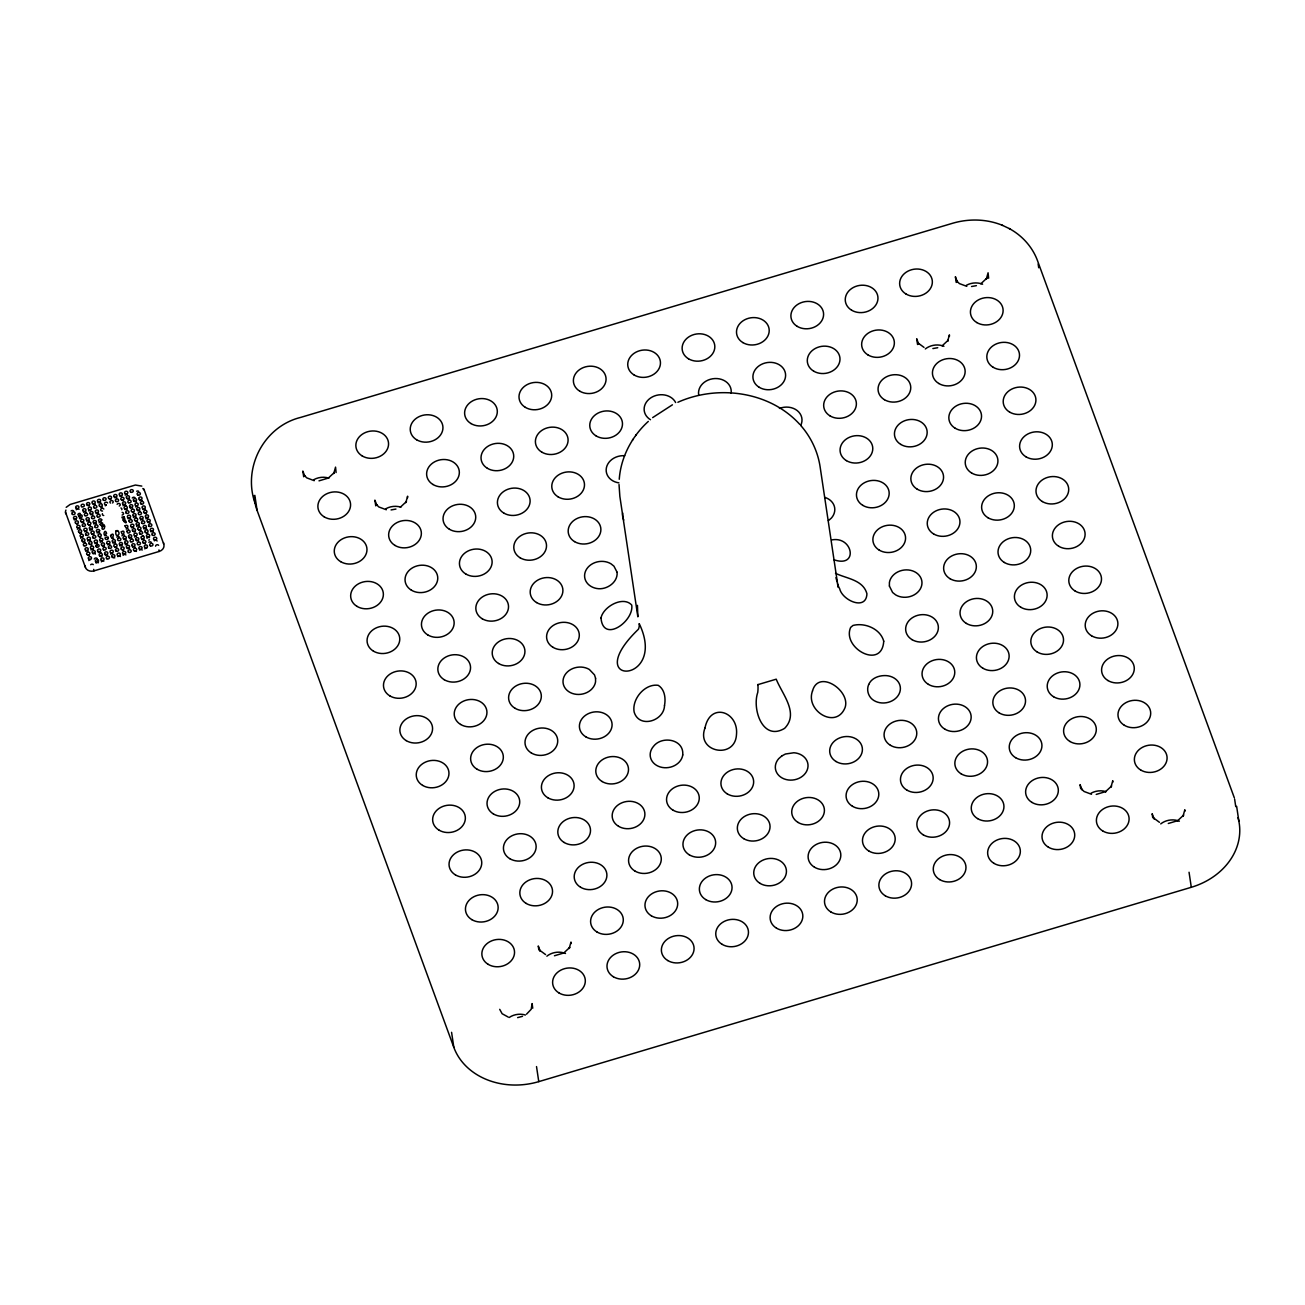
<?xml version="1.0" encoding="UTF-8"?>
<svg xmlns="http://www.w3.org/2000/svg" width="1305" height="1305" viewBox="0 0 1305 1305"><rect width="100%" height="100%" fill="white"/><g stroke="black" fill="none" stroke-linecap="round" stroke-linejoin="round"><path stroke-width="1.5" d="M889.39 586.043L889.406 582.503A16.41 13.637 -8.5 0 1 910.58 570.318A16.41 13.637 -8.5 0 1 920.107 589.289A16.41 13.637 -8.5 0 1 895.621 594.868L892.604 592.47L889.423 586.124M637.444 605.373L637.851 616.825L619.859 496.422L619.027 484.563M619.255 479.261C620.821 457.109 631.995 436.245 648.308 421.417M104.531 526.616L104.612 526.339A1.648 1.37 -8.5 0 0 103.992 525.116A3.54 1.566 34 0 1 103.894 525.654C98.397 530.303 106.814 530.89 103.976 525.099M125.019 525.752C130.125 523.289 127.303 532.049 125.019 525.964M757.83 684.652L776.23 679.187C782.087 694.081 799.41 713.166 784.631 728.337C762.74 741.648 751.941 709.219 757.748 692.449A35.333 11.908 -66.2 0 0 757.83 684.652L757.928 684.505M632.485 440.144L633.104 439.263M635.682 435.527L636.269 434.696M66.196 507.335L70.127 504.464L135.361 485.036L141.805 486.096M526.519 1014.181L531.2 1009.271L532.114 1003.578L532.734 1008.21M828.365 520.695L831.383 518.069A16.41 13.637 -8.5 0 0 824.76 497.368M652.647 417.616L672.418 404.811M328.289 478.119L334.39 472.426L333.737 473.552L335.548 467.125L336.103 472.541M400.358 507.205L406.459 501.512L405.806 502.637L407.617 496.194L407.6 497.792M980.822 283.789L986.923 278.096L986.286 279.221L988.081 272.794L988.635 278.21M942.145 345.841L948.246 340.148L947.609 341.274L949.42 334.847L949.404 336.429M563.711 953.058L569.812 947.348L569.176 948.49L570.986 942.047L570.97 943.629M1105.514 791.695L1111.615 786.001L1110.979 787.127L1112.774 780.7L1112.757 782.282M1177.583 820.763L1183.684 815.07L1183.031 816.196L1184.842 809.769L1184.826 811.351M121.936 517.106L124.008 516.796M395.937 509.064L391.076 509.929M976.401 285.665L971.54 286.513M937.74 347.717L932.879 348.566M677.882 402.266C717.815 384.437 769.689 391.272 799.753 424.37M328.599 477.989L319.007 480.844M564.021 952.911L554.446 955.766M1105.824 791.564L1096.233 794.419M1177.893 820.633L1168.301 823.488M117.678 530.646L115.851 531.184A3.54 1.191 -66.2 0 1 115.835 531.967C114.889 538.867 122.23 534.055 117.368 530.58A1.648 1.37 -8.5 0 0 115.851 531.168M65.544 512.261L85.445 567.463A6.835 5.677 -8.5 0 0 93.944 570.889L159.194 551.444A6.835 5.677 -8.5 0 0 163.745 544.136L163.533 542.635M254.214 495.818A68.382 56.833 -8.5 0 0 257.085 510.386L453.83 1047.36A68.382 56.833 -8.5 0 0 538.769 1081.633L1191.302 887.286A68.382 56.833 -8.5 0 0 1238.021 817.713M517.628 1017.623L522.506 1016.318M122.115 515.067L123.208 514.529A1.648 1.37 -8.5 0 0 122.132 512.376M831.84 539.911C853.013 535.882 858.674 568.295 833.928 559.763M124.024 516.813L124.791 518.672L122.23 517.971M966.793 286.35L959.371 283.577L956.516 280.771L957.364 281.945L955.374 276.709L956.239 282.467M314.26 480.68L306.838 477.907L303.967 475.118L304.832 476.276L302.842 471.056L303.69 476.798M386.329 509.749L378.907 506.993L376.036 504.187L376.9 505.345L374.894 500.125L375.758 505.867M1091.486 794.256L1084.063 791.483L1081.192 788.677L1082.057 789.835L1080.067 784.615L1080.638 788.448M1002.68 225.439C987.004 218.93 969.158 218.457 952.927 223.171L300.688 417.404C263.887 426.409 242.453 467.663 255.062 503.208M639.336 623.888C668.388 684.848 578.588 686.936 638.341 629.32A35.333 15.644 34 0 0 639.14 623.806M508.102 1017.003L502.131 1013.724L499.717 1009.336M1009.157 228.522C1022.092 235.438 1032.532 247.02 1037.573 260.853L1234.334 797.828M1001.995 225.113L1009.972 228.913M924.005 347.375L917.839 342.824L918.687 343.998L916.697 338.762L917.562 344.52M1159.444 822.297L1153.261 817.746L1154.126 818.92L1152.136 813.7L1152.707 817.517M545.572 954.575L539.405 950.04L540.254 951.198L538.264 945.978L538.835 949.812M835.494 573.287C846.586 578.67 863.078 579.697 866.928 593.742C866.308 611.197 842.345 600.398 839.702 588.816A35.333 15.644 34 0 1 837.5 583.759M108.005 537.187L105.428 537.35A1.648 1.37 -8.5 0 0 106.08 539.422A1.648 1.37 -8.5 0 0 108.331 538.231M123.322 519.733C126.83 519.847 127.45 525.263 124.04 521.609A3.54 1.566 34 0 1 123.763 520.891L123.274 519.504M800.536 425.251C810.862 436.881 817.827 451.497 820.127 466.913L838.12 587.315M108.021 537.22L108.331 538.215M163.745 544.136L143.844 488.935M835.95 577.691L837.027 581.753M1236.634 806.278L1238.885 821.334M1234.628 799.117L1235.753 806.637M1189.051 872.246L1191.302 887.286M1038.16 264.018L1038.715 267.77M536.518 1066.577L538.769 1081.633M451.579 1032.32L453.83 1047.36M254.834 495.329L257.085 510.386M158.965 549.943L159.194 551.444M93.715 569.372L93.944 570.889M85.217 565.946L85.445 567.463M80.372 515.85A1.648 1.37 -8.5 0 1 79.132 516.079M77.876 514.839A1.648 1.37 -8.5 0 1 80.274 513.485M71.106 510.94A1.648 1.37 -8.5 0 1 73.684 511.038M90.681 564.739A1.648 1.37 -8.5 0 1 93.275 564.625M136.682 491.251A1.648 1.37 -8.5 0 1 138.673 491.332M155.589 546.191A1.648 1.37 -8.5 0 1 158.623 545.294M132.245 498.004A1.648 1.37 -8.5 0 1 135.067 497.809M148.835 542.293A1.648 1.37 -8.5 0 1 151.135 542.13M97.467 559.192A1.648 1.37 -8.5 0 1 97.288 559.894M94.254 559.062A1.648 1.37 -8.5 0 1 97.223 558.524M65.772 513.762A6.835 5.677 -8.5 0 1 65.919 510.092M142.832 488.527A6.835 5.677 -8.5 0 1 143.762 489.75M123.747 520.891A1.648 1.37 -8.5 0 1 123.241 520.352M149.504 539.797A1.648 1.37 -8.5 0 1 148.721 540.091M146.992 538.296A1.648 1.37 -8.5 0 1 149.504 537.627M137.678 510.859A1.648 1.37 -8.5 0 1 139.978 511.005M139.537 500.549A1.648 1.37 -8.5 0 1 142.131 500.435M134.855 551.314A1.648 1.37 -8.5 0 1 136.47 551.428M126.291 529.145A1.648 1.37 -8.5 0 1 128.575 529.292M87.696 541.053A1.648 1.37 -8.5 0 1 90.73 540.939M136.65 526.486A1.648 1.37 -8.5 0 1 139.146 525.817M138.803 530.368A1.648 1.37 -8.5 0 1 141.087 530.531M119.946 496.455A1.648 1.37 -8.5 0 1 121.871 495.949M125.166 509.619A1.648 1.37 -8.5 0 1 127.156 509.537M122.262 500.484A1.648 1.37 -8.5 0 1 123.502 500.419M146.242 533.044A1.648 1.37 -8.5 0 1 147.873 533.141M133.73 531.804A1.648 1.37 -8.5 0 1 134.986 531.755M134.48 537.056A1.648 1.37 -8.5 0 1 136.209 536.143M136.634 540.939A1.648 1.37 -8.5 0 1 138.64 540.857M135.524 506.96A1.648 1.37 -8.5 0 1 137.661 506.128M140.663 520.075A1.648 1.37 -8.5 0 1 142.946 519.716M89.866 530.499A1.648 1.37 -8.5 0 1 92.002 529.667M143.941 529.014A1.648 1.37 -8.5 0 1 146.747 529.21M120.027 546.061A1.648 1.37 -8.5 0 1 121.952 545.555M122.344 550.09A1.648 1.37 -8.5 0 1 123.584 550.025M144.839 548.867A1.648 1.37 -8.5 0 1 146.976 548.035M131.413 527.791A1.648 1.37 -8.5 0 1 133.714 527.432M98.185 502.947A1.648 1.37 -8.5 0 1 100.991 503.126M100.501 506.96A1.648 1.37 -8.5 0 1 102.133 507.058M111.985 538.28A1.648 1.37 -8.5 0 1 113.6 538.394M98.267 552.553A1.648 1.37 -8.5 0 1 101.089 552.733M100.583 556.566A1.648 1.37 -8.5 0 1 101.839 556.501M90.975 550.009A1.648 1.37 -8.5 0 1 93.487 549.34M151.005 531.885A1.648 1.37 -8.5 0 1 153.305 531.526M107.516 544.837A1.648 1.37 -8.5 0 1 110.109 544.723M97.288 545.425A1.648 1.37 -8.5 0 1 96.064 545.735M94.988 543.598A1.648 1.37 -8.5 0 1 97.288 543.239M101.627 526.47A1.648 1.37 -8.5 0 1 102.459 526.339M112.948 543.206A1.648 1.37 -8.5 0 1 115.541 543.108M114.889 547.415A1.648 1.37 -8.5 0 1 116.879 547.333M125.247 544.772A1.648 1.37 -8.5 0 1 127.384 543.94M127.401 548.655A1.648 1.37 -8.5 0 1 129.701 548.818M83.52 512.278A1.648 1.37 -8.5 0 1 86.114 512.164M96.032 513.501A1.648 1.37 -8.5 0 1 98.625 513.403M139.619 550.155A1.648 1.37 -8.5 0 1 142.212 550.041M123.013 505.736A1.648 1.37 -8.5 0 1 126.03 505.606M123.094 555.343A1.648 1.37 -8.5 0 1 125.9 554.902M129.26 538.361A1.648 1.37 -8.5 0 1 131.854 538.247M89.115 525.23A1.648 1.37 -8.5 0 1 90.355 525.181M104.531 535.621A1.648 1.37 -8.5 0 1 106.521 535.539M132.539 547.301A1.648 1.37 -8.5 0 1 135.133 547.187M86.799 521.217A1.648 1.37 -8.5 0 1 89.392 521.119M97.157 533.027A1.648 1.37 -8.5 0 1 99.751 532.913M96.113 563.124A1.648 1.37 -8.5 0 1 98.413 562.765M79.507 518.689A1.648 1.37 -8.5 0 1 81.644 517.857M76.228 509.733A1.648 1.37 -8.5 0 1 79.034 509.309M88.74 510.973A1.648 1.37 -8.5 0 1 90.877 510.141M99.474 537.04A1.648 1.37 -8.5 0 1 100.713 536.991M100.224 542.293A1.648 1.37 -8.5 0 1 102.361 541.461M116.749 537.122A1.648 1.37 -8.5 0 1 119.342 537.008M105.346 555.408A1.648 1.37 -8.5 0 1 107.646 555.049M92.019 534.381A1.648 1.37 -8.5 0 1 94.009 534.3M154.3 540.825A1.648 1.37 -8.5 0 1 157.106 541.02M90.893 514.855A1.648 1.37 -8.5 0 1 92.883 514.774M87.99 505.72A1.648 1.37 -8.5 0 1 89.246 505.671M81.66 522.571A1.648 1.37 -8.5 0 1 83.96 522.734M80.633 538.198A1.648 1.37 -8.5 0 1 82.77 537.366M79.507 533.141A1.648 1.37 -8.5 0 1 81.497 533.06M143.061 535.654A1.648 1.37 -8.5 0 1 142.946 536.355M127.319 499.048A1.648 1.37 -8.5 0 1 129.619 499.211M133.371 517.53A1.648 1.37 -8.5 0 1 136.389 517.4M110.158 499.13A1.648 1.37 -8.5 0 1 110.99 499.195M105.265 505.802A1.648 1.37 -8.5 0 1 106.358 505.231M101.333 561.819A1.648 1.37 -8.5 0 1 103.845 561.15M125.166 495.166A1.648 1.37 -8.5 0 1 127.303 494.334M130.304 508.265A1.648 1.37 -8.5 0 1 132.588 507.922M135.524 521.429A1.648 1.37 -8.5 0 1 137.514 521.348M145.132 513.518A1.648 1.37 -8.5 0 1 146.372 513.469M145.883 518.77A1.648 1.37 -8.5 0 1 148.02 517.938M148.036 522.669A1.648 1.37 -8.5 0 1 150.026 522.571M93.878 524.072A1.648 1.37 -8.5 0 1 96.472 523.974M113.095 557.79A1.648 1.37 -8.5 0 1 114.726 557.904M88.822 560.579A1.648 1.37 -8.5 0 1 90.551 559.666M88.071 555.326A1.648 1.37 -8.5 0 1 89.327 555.278M85.755 551.314A1.648 1.37 -8.5 0 1 88.055 550.955M76.587 524.006A1.648 1.37 -8.5 0 1 77.843 523.941M77.354 529.259A1.648 1.37 -8.5 0 1 80.16 528.819M110.582 554.103A1.648 1.37 -8.5 0 1 112.719 553.271M99.098 522.783A1.648 1.37 -8.5 0 1 101.235 521.951M117.874 556.631A1.648 1.37 -8.5 0 1 120.468 556.534M74.287 519.994A1.648 1.37 -8.5 0 1 76.212 519.472M102.377 546.191A1.648 1.37 -8.5 0 1 104.367 546.094M120.892 507.988A1.648 1.37 -8.5 0 1 121.773 509.733M121.969 535.817A1.648 1.37 -8.5 0 1 124.481 535.148M124.122 539.715A1.648 1.37 -8.5 0 1 126.112 539.618M90.224 544.756A1.648 1.37 -8.5 0 1 91.856 544.87M93.144 553.907A1.648 1.37 -8.5 0 1 95.428 554.054M123.371 519.994A1.648 1.37 -8.5 0 1 125.003 520.108M102.524 511.005A1.648 1.37 -8.5 0 1 100.713 510.027A1.648 1.37 -8.5 0 1 101.823 508.379A1.648 1.37 -8.5 0 1 103.829 509.064M106.325 504.904A1.648 1.37 -8.5 0 1 104.514 503.926A1.648 1.37 -8.5 0 1 105.623 502.278A1.648 1.37 -8.5 0 1 107.63 502.98M103.731 515.491A1.648 1.37 -8.5 0 1 102.442 513.681M110.55 503.077A1.648 1.37 -8.5 0 1 110.354 501.071A1.648 1.37 -8.5 0 1 112.768 500.973A1.648 1.37 -8.5 0 1 112.54 502.98M117.124 504.334A1.648 1.37 -8.5 0 1 119.783 503.779A1.648 1.37 -8.5 0 1 119.244 506.03M114.807 497.809A1.648 1.37 -8.5 0 1 116.797 497.727M84.646 531.788A1.648 1.37 -8.5 0 1 86.929 531.445M128.135 518.835A1.648 1.37 -8.5 0 1 130.728 518.721M82.786 542.097A1.648 1.37 -8.5 0 1 85.07 542.244M141.772 539.585A1.648 1.37 -8.5 0 1 144.072 539.242M144.496 543.5A1.648 1.37 -8.5 0 1 145.344 543.549M133.028 512.18A1.648 1.37 -8.5 0 1 133.86 512.229M93.063 504.301A1.648 1.37 -8.5 0 1 95.347 504.448M142.816 509.505A1.648 1.37 -8.5 0 1 145.41 509.39M134.774 501.707A1.648 1.37 -8.5 0 1 136.389 501.821M385.774 508.787A16.41 13.637 -8.5 0 1 400.847 507.156M313.722 479.718A16.41 13.637 -8.5 0 1 328.778 478.087M509.178 1017.492A16.41 13.637 -8.5 0 1 525.393 1015.013M966.255 285.371A16.41 13.637 -8.5 0 1 982.6 284.213M1160.732 823.895A16.41 13.637 -8.5 0 1 1179.361 821.188M925.294 348.957A16.41 13.637 -8.5 0 1 943.923 346.265M1090.947 793.277A16.41 13.637 -8.5 0 1 1106.02 791.646M546.86 956.173A16.41 13.637 -8.5 0 1 565.505 953.466M618.929 482.883A16.41 13.637 -8.5 0 1 606.417 467.696A16.41 13.637 -8.5 0 1 624.703 455.706M623.774 520.01A16.41 13.637 -8.5 0 1 622.697 513.028M698.648 394.714A16.41 13.637 -8.5 0 1 714.928 378.548A16.41 13.637 -8.5 0 1 731.094 393.327M779.444 408.416A16.41 13.637 -8.5 0 1 797.257 410.618A16.41 13.637 -8.5 0 1 800.748 425.381M650.494 419.721A16.41 13.637 -8.5 0 1 650.575 397.992A16.41 13.637 -8.5 0 1 675.631 402.544M883.73 641.195C881.935 670.379 841.529 647.949 850.664 627.395L852.997 625.454C864.775 622.322 880.418 628.782 883.73 641.195M99.62 530.548L99.62 530.907A1.648 1.37 -8.5 0 1 97.5 532.13A1.648 1.37 -8.5 0 1 96.554 530.222A1.648 1.37 -8.5 0 1 99.001 529.667L99.62 530.531M595.569 678.241L595.553 681.846A16.41 13.637 -8.5 0 1 574.379 694.015A16.41 13.637 -8.5 0 1 564.869 675.06A16.41 13.637 -8.5 0 1 589.338 669.465L594.476 674.848L595.569 678.241M128.999 520.972L129.619 522.212A1.648 1.37 -8.5 0 0 132.066 521.641A1.648 1.37 -8.5 0 0 131.12 519.749A1.648 1.37 -8.5 0 0 128.999 520.972M682.727 754.894L682.727 755.155A16.41 13.637 -8.5 0 1 660.216 766.965A16.41 13.637 -8.5 0 1 653.577 746.281C662.01 735.4 684.212 739.185 682.727 754.894M100.159 524.512C102.769 528.525 104.302 519.129 100.159 524.512M601.001 617.95C603.057 643.708 634.279 621.147 631.718 605.063C623.301 595.586 603.334 606.466 601.001 617.95M101.774 519.945L99.963 521.592A1.648 1.37 -8.5 0 1 98.642 519.765A1.648 1.37 -8.5 0 1 101.154 519.096L101.774 519.945M617.102 572.259C617.966 581.916 607.755 589.256 598.75 588.734A16.41 13.637 -8.5 0 1 585.847 570.481A16.41 13.637 -8.5 0 1 610.936 563.776L613.937 566.158L617.102 572.259M106.521 533.272C101.969 538.883 104.694 526.877 106.521 533.272M664.506 705.467C664.212 721.061 639.189 728.826 634.165 712.09C631.636 699.17 644.866 683.363 658.226 685.321C664.849 689.432 665.827 698.42 664.506 705.467M121.316 531.82C122.719 538.949 126.569 528.427 121.316 531.82M812.509 690.965C805.022 710.573 835.967 729.968 845.036 707.653C851.007 690.867 818.529 668.747 812.509 690.965M110.566 535.507C112.279 542.586 115.672 530.173 110.582 535.474M705.01 727.929C695.696 752.3 735.025 759.885 736.477 734.699C738.842 711.78 710.295 701.503 705.01 727.929M126.928 531.168L127.466 532.783A1.648 1.37 -8.5 0 0 129.978 532.114A1.648 1.37 -8.5 0 0 128.689 530.287L126.944 531.119M868.69 684.521C866.112 690.263 868.592 697.441 874.024 700.573A16.41 13.637 -8.5 0 0 899.129 693.869A16.41 13.637 -8.5 0 0 886.226 675.615C879.407 675.24 871.593 677.833 868.69 684.521M118.233 538.312L117.939 538.59A1.648 1.37 -8.5 0 0 118.478 540.613A1.648 1.37 -8.5 0 0 120.794 539.699A1.648 1.37 -8.5 0 0 119.456 538.003L118.233 538.312M781.76 755.987L778.726 758.645A16.41 13.637 -8.5 0 0 784.077 778.889A16.41 13.637 -8.5 0 0 807.257 769.868A16.41 13.637 -8.5 0 0 793.864 752.757L785.447 754.013L781.76 755.987M133.942 501.071A1.648 1.37 -8.5 0 0 136.568 500.043A1.648 1.37 -8.5 0 0 134.317 498.706A1.648 1.37 -8.5 0 0 133.942 501.071M130.663 492.116A1.648 1.37 -8.5 0 0 133.289 491.104A1.648 1.37 -8.5 0 0 131.038 489.75A1.648 1.37 -8.5 0 0 130.663 492.116M95.885 512.408A1.648 1.37 -8.5 0 0 98.495 511.381A1.648 1.37 -8.5 0 0 96.26 510.043A1.648 1.37 -8.5 0 0 95.885 512.408M92.59 503.453A1.648 1.37 -8.5 0 0 95.216 502.441A1.648 1.37 -8.5 0 0 92.981 501.087A1.648 1.37 -8.5 0 0 92.59 503.453M97.516 516.878A1.648 1.37 -8.5 0 0 100.142 515.867A1.648 1.37 -8.5 0 0 97.891 514.513A1.648 1.37 -8.5 0 0 97.516 516.878M121.43 499.831A1.648 1.37 -8.5 0 0 124.04 498.82A1.648 1.37 -8.5 0 0 121.805 497.466A1.648 1.37 -8.5 0 0 121.43 499.831M145.426 532.391A1.648 1.37 -8.5 0 0 148.036 531.38A1.648 1.37 -8.5 0 0 145.801 530.026A1.648 1.37 -8.5 0 0 145.426 532.391M147.057 536.861A1.648 1.37 -8.5 0 0 149.684 535.849A1.648 1.37 -8.5 0 0 147.432 534.495A1.648 1.37 -8.5 0 0 147.057 536.861M137.221 510.027A1.648 1.37 -8.5 0 0 139.847 508.999A1.648 1.37 -8.5 0 0 137.596 507.645A1.648 1.37 -8.5 0 0 137.221 510.027M139.374 499.456A1.648 1.37 -8.5 0 0 142 498.428A1.648 1.37 -8.5 0 0 139.766 497.091A1.648 1.37 -8.5 0 0 139.374 499.456M139.978 534.006A1.648 1.37 -8.5 0 0 142.604 532.995A1.648 1.37 -8.5 0 0 140.353 531.641A1.648 1.37 -8.5 0 0 139.978 534.006M141.625 538.492A1.648 1.37 -8.5 0 0 144.235 537.464A1.648 1.37 -8.5 0 0 142 536.127A1.648 1.37 -8.5 0 0 141.625 538.492M143.256 542.962A1.648 1.37 -8.5 0 0 145.883 541.95A1.648 1.37 -8.5 0 0 143.632 540.596A1.648 1.37 -8.5 0 0 143.256 542.962M134.546 535.637A1.648 1.37 -8.5 0 0 137.172 534.61A1.648 1.37 -8.5 0 0 134.921 533.272A1.648 1.37 -8.5 0 0 134.546 535.637M136.177 540.107A1.648 1.37 -8.5 0 0 138.803 539.079A1.648 1.37 -8.5 0 0 136.568 537.742A1.648 1.37 -8.5 0 0 136.177 540.107M135.59 505.541A1.648 1.37 -8.5 0 0 138.2 504.529A1.648 1.37 -8.5 0 0 135.965 503.175A1.648 1.37 -8.5 0 0 135.59 505.541M138.868 514.496A1.648 1.37 -8.5 0 0 141.478 513.469A1.648 1.37 -8.5 0 0 139.244 512.131A1.648 1.37 -8.5 0 0 138.868 514.496M140.5 518.966A1.648 1.37 -8.5 0 0 143.126 517.955A1.648 1.37 -8.5 0 0 140.875 516.601A1.648 1.37 -8.5 0 0 140.5 518.966M86.13 535.164A1.648 1.37 -8.5 0 0 88.74 534.137A1.648 1.37 -8.5 0 0 86.505 532.799A1.648 1.37 -8.5 0 0 86.13 535.164M142.147 523.436A1.648 1.37 -8.5 0 0 144.757 522.424A1.648 1.37 -8.5 0 0 142.522 521.07A1.648 1.37 -8.5 0 0 142.147 523.436M143.778 527.921A1.648 1.37 -8.5 0 0 146.405 526.894A1.648 1.37 -8.5 0 0 144.154 525.556A1.648 1.37 -8.5 0 0 143.778 527.921M93.193 538.019A1.648 1.37 -8.5 0 0 95.82 536.991A1.648 1.37 -8.5 0 0 93.585 535.654A1.648 1.37 -8.5 0 0 93.193 538.019M94.841 542.489A1.648 1.37 -8.5 0 0 97.467 541.477A1.648 1.37 -8.5 0 0 95.216 540.123A1.648 1.37 -8.5 0 0 94.841 542.489M154.137 539.715A1.648 1.37 -8.5 0 0 156.763 538.704A1.648 1.37 -8.5 0 0 154.512 537.35A1.648 1.37 -8.5 0 0 154.137 539.715M93.715 522.979A1.648 1.37 -8.5 0 0 96.342 521.951A1.648 1.37 -8.5 0 0 94.091 520.613A1.648 1.37 -8.5 0 0 93.715 522.979M112.279 557.153A1.648 1.37 -8.5 0 0 114.889 556.142A1.648 1.37 -8.5 0 0 112.654 554.788A1.648 1.37 -8.5 0 0 112.279 557.153M89.915 529.063A1.648 1.37 -8.5 0 0 92.541 528.052A1.648 1.37 -8.5 0 0 90.306 526.698A1.648 1.37 -8.5 0 0 89.915 529.063M119.783 495.362A1.648 1.37 -8.5 0 0 122.409 494.334A1.648 1.37 -8.5 0 0 120.158 492.996A1.648 1.37 -8.5 0 0 119.783 495.362M124.709 508.787A1.648 1.37 -8.5 0 0 127.319 507.759A1.648 1.37 -8.5 0 0 125.084 506.422A1.648 1.37 -8.5 0 0 124.709 508.787M115.982 501.446A1.648 1.37 -8.5 0 0 118.608 500.435A1.648 1.37 -8.5 0 0 116.373 499.081A1.648 1.37 -8.5 0 0 115.982 501.446M134.024 550.677A1.648 1.37 -8.5 0 0 136.65 549.65A1.648 1.37 -8.5 0 0 134.399 548.312A1.648 1.37 -8.5 0 0 134.024 550.677M87.761 539.634A1.648 1.37 -8.5 0 0 90.388 538.622A1.648 1.37 -8.5 0 0 88.136 537.269A1.648 1.37 -8.5 0 0 87.761 539.634M88.887 559.16A1.648 1.37 -8.5 0 0 91.497 558.132A1.648 1.37 -8.5 0 0 89.262 556.795A1.648 1.37 -8.5 0 0 88.887 559.16M87.239 554.674A1.648 1.37 -8.5 0 0 89.866 553.663A1.648 1.37 -8.5 0 0 87.614 552.309A1.648 1.37 -8.5 0 0 87.239 554.674M85.608 550.204A1.648 1.37 -8.5 0 0 88.218 549.193A1.648 1.37 -8.5 0 0 85.983 547.839A1.648 1.37 -8.5 0 0 85.608 550.204M98.12 551.444A1.648 1.37 -8.5 0 0 100.746 550.416A1.648 1.37 -8.5 0 0 98.495 549.079A1.648 1.37 -8.5 0 0 98.12 551.444M117.711 555.538A1.648 1.37 -8.5 0 0 120.337 554.511A1.648 1.37 -8.5 0 0 118.086 553.173A1.648 1.37 -8.5 0 0 117.711 555.538M74.124 518.884A1.648 1.37 -8.5 0 0 76.75 517.857A1.648 1.37 -8.5 0 0 74.499 516.519A1.648 1.37 -8.5 0 0 74.124 518.884M75.772 523.354A1.648 1.37 -8.5 0 0 78.382 522.343A1.648 1.37 -8.5 0 0 76.147 520.989A1.648 1.37 -8.5 0 0 75.772 523.354M77.403 527.84A1.648 1.37 -8.5 0 0 80.029 526.812A1.648 1.37 -8.5 0 0 77.778 525.475A1.648 1.37 -8.5 0 0 77.403 527.84M110.631 552.684A1.648 1.37 -8.5 0 0 113.258 551.656A1.648 1.37 -8.5 0 0 111.007 550.319A1.648 1.37 -8.5 0 0 110.631 552.684M88.283 524.594A1.648 1.37 -8.5 0 0 90.91 523.582A1.648 1.37 -8.5 0 0 88.658 522.228A1.648 1.37 -8.5 0 0 88.283 524.594M107.353 543.728A1.648 1.37 -8.5 0 0 109.979 542.717A1.648 1.37 -8.5 0 0 107.728 541.363A1.648 1.37 -8.5 0 0 107.353 543.728M101.398 560.4A1.648 1.37 -8.5 0 0 104.025 559.372A1.648 1.37 -8.5 0 0 101.774 558.034A1.648 1.37 -8.5 0 0 101.398 560.4M82.835 526.209A1.648 1.37 -8.5 0 0 85.461 525.197A1.648 1.37 -8.5 0 0 83.226 523.843A1.648 1.37 -8.5 0 0 82.835 526.209M116.08 551.053A1.648 1.37 -8.5 0 0 118.69 550.041A1.648 1.37 -8.5 0 0 116.455 548.687A1.648 1.37 -8.5 0 0 116.08 551.053M123.143 553.907A1.648 1.37 -8.5 0 0 125.769 552.896A1.648 1.37 -8.5 0 0 123.535 551.542A1.648 1.37 -8.5 0 0 123.143 553.907M89.409 544.12A1.648 1.37 -8.5 0 0 92.019 543.092A1.648 1.37 -8.5 0 0 89.784 541.754A1.648 1.37 -8.5 0 0 89.409 544.12M92.688 553.059A1.648 1.37 -8.5 0 0 95.298 552.048A1.648 1.37 -8.5 0 0 93.063 550.694A1.648 1.37 -8.5 0 0 92.688 553.059M109 548.198A1.648 1.37 -8.5 0 0 111.61 547.187A1.648 1.37 -8.5 0 0 109.375 545.833A1.648 1.37 -8.5 0 0 109 548.198M98.038 501.838A1.648 1.37 -8.5 0 0 100.664 500.81A1.648 1.37 -8.5 0 0 98.413 499.472A1.648 1.37 -8.5 0 0 98.038 501.838M99.669 506.307A1.648 1.37 -8.5 0 0 102.296 505.296A1.648 1.37 -8.5 0 0 100.061 503.942A1.648 1.37 -8.5 0 0 99.669 506.307M112.785 542.113A1.648 1.37 -8.5 0 0 115.411 541.086A1.648 1.37 -8.5 0 0 113.176 539.748A1.648 1.37 -8.5 0 0 112.785 542.113M114.432 546.583A1.648 1.37 -8.5 0 0 117.059 545.572A1.648 1.37 -8.5 0 0 114.807 544.218A1.648 1.37 -8.5 0 0 114.432 546.583M141.022 503.926A1.648 1.37 -8.5 0 0 143.648 502.898A1.648 1.37 -8.5 0 0 141.397 501.56A1.648 1.37 -8.5 0 0 141.022 503.926M137.743 494.97A1.648 1.37 -8.5 0 0 140.369 493.959A1.648 1.37 -8.5 0 0 138.118 492.605A1.648 1.37 -8.5 0 0 137.743 494.97M144.3 512.881A1.648 1.37 -8.5 0 0 146.927 511.854A1.648 1.37 -8.5 0 0 144.676 510.5A1.648 1.37 -8.5 0 0 144.3 512.881M135.067 520.581A1.648 1.37 -8.5 0 0 137.678 519.569A1.648 1.37 -8.5 0 0 135.443 518.216A1.648 1.37 -8.5 0 0 135.067 520.581M136.699 525.067A1.648 1.37 -8.5 0 0 139.325 524.039A1.648 1.37 -8.5 0 0 137.074 522.701A1.648 1.37 -8.5 0 0 136.699 525.067M137.824 544.577A1.648 1.37 -8.5 0 0 140.451 543.565A1.648 1.37 -8.5 0 0 138.2 542.211A1.648 1.37 -8.5 0 0 137.824 544.577M83.96 545.735A1.648 1.37 -8.5 0 0 86.587 544.707A1.648 1.37 -8.5 0 0 84.336 543.369A1.648 1.37 -8.5 0 0 83.96 545.735M127.988 517.726A1.648 1.37 -8.5 0 0 130.614 516.715A1.648 1.37 -8.5 0 0 128.363 515.361A1.648 1.37 -8.5 0 0 127.988 517.726M131.789 511.642A1.648 1.37 -8.5 0 0 134.399 510.614A1.648 1.37 -8.5 0 0 132.164 509.276A1.648 1.37 -8.5 0 0 131.789 511.642M150.336 545.816A1.648 1.37 -8.5 0 0 152.962 544.805A1.648 1.37 -8.5 0 0 150.711 543.451A1.648 1.37 -8.5 0 0 150.336 545.816M144.904 547.431A1.648 1.37 -8.5 0 0 147.514 546.42A1.648 1.37 -8.5 0 0 145.279 545.066A1.648 1.37 -8.5 0 0 144.904 547.431M131.267 526.682A1.648 1.37 -8.5 0 0 133.893 525.67A1.648 1.37 -8.5 0 0 131.642 524.316A1.648 1.37 -8.5 0 0 131.267 526.682M132.898 531.151A1.648 1.37 -8.5 0 0 135.524 530.14A1.648 1.37 -8.5 0 0 133.289 528.786A1.648 1.37 -8.5 0 0 132.898 531.151M142.653 508.395A1.648 1.37 -8.5 0 0 145.279 507.384A1.648 1.37 -8.5 0 0 143.044 506.03A1.648 1.37 -8.5 0 0 142.653 508.395M82.329 541.265A1.648 1.37 -8.5 0 0 84.939 540.237A1.648 1.37 -8.5 0 0 82.704 538.883A1.648 1.37 -8.5 0 0 82.329 541.265M76.277 508.314A1.648 1.37 -8.5 0 0 78.904 507.302A1.648 1.37 -8.5 0 0 76.669 505.949A1.648 1.37 -8.5 0 0 76.277 508.314M123.665 538.867A1.648 1.37 -8.5 0 0 126.291 537.856A1.648 1.37 -8.5 0 0 124.04 536.502A1.648 1.37 -8.5 0 0 123.665 538.867M125.313 543.353A1.648 1.37 -8.5 0 0 127.923 542.325A1.648 1.37 -8.5 0 0 125.688 540.971A1.648 1.37 -8.5 0 0 125.313 543.353M126.944 547.823A1.648 1.37 -8.5 0 0 129.57 546.795A1.648 1.37 -8.5 0 0 127.319 545.457A1.648 1.37 -8.5 0 0 126.944 547.823M85.004 515.638A1.648 1.37 -8.5 0 0 87.614 514.627A1.648 1.37 -8.5 0 0 85.38 513.273A1.648 1.37 -8.5 0 0 85.004 515.638M81.726 506.699A1.648 1.37 -8.5 0 0 84.336 505.671A1.648 1.37 -8.5 0 0 82.101 504.334A1.648 1.37 -8.5 0 0 81.726 506.699M86.636 520.124A1.648 1.37 -8.5 0 0 89.262 519.096A1.648 1.37 -8.5 0 0 87.027 517.759A1.648 1.37 -8.5 0 0 86.636 520.124M95.363 527.448A1.648 1.37 -8.5 0 0 97.973 526.437A1.648 1.37 -8.5 0 0 95.738 525.083A1.648 1.37 -8.5 0 0 95.363 527.448M145.932 517.351A1.648 1.37 -8.5 0 0 148.558 516.323A1.648 1.37 -8.5 0 0 146.323 514.986A1.648 1.37 -8.5 0 0 145.932 517.351M147.579 521.821A1.648 1.37 -8.5 0 0 150.206 520.809A1.648 1.37 -8.5 0 0 147.954 519.455A1.648 1.37 -8.5 0 0 147.579 521.821M91.04 548.589A1.648 1.37 -8.5 0 0 93.666 547.562A1.648 1.37 -8.5 0 0 91.415 546.224A1.648 1.37 -8.5 0 0 91.04 548.589M84.482 530.695A1.648 1.37 -8.5 0 0 87.109 529.667A1.648 1.37 -8.5 0 0 84.858 528.329A1.648 1.37 -8.5 0 0 84.482 530.695M126.34 513.256A1.648 1.37 -8.5 0 0 128.967 512.245A1.648 1.37 -8.5 0 0 126.732 510.891A1.648 1.37 -8.5 0 0 126.34 513.256M128.591 552.292A1.648 1.37 -8.5 0 0 131.201 551.281A1.648 1.37 -8.5 0 0 128.967 549.927A1.648 1.37 -8.5 0 0 128.591 552.292M108.919 498.592A1.648 1.37 -8.5 0 0 111.529 497.58A1.648 1.37 -8.5 0 0 109.294 496.226A1.648 1.37 -8.5 0 0 108.919 498.592M114.351 496.977A1.648 1.37 -8.5 0 0 116.977 495.965A1.648 1.37 -8.5 0 0 114.726 494.611A1.648 1.37 -8.5 0 0 114.351 496.977M96.472 546.974A1.648 1.37 -8.5 0 0 99.098 545.947A1.648 1.37 -8.5 0 0 96.864 544.609A1.648 1.37 -8.5 0 0 96.472 546.974M94.237 507.939A1.648 1.37 -8.5 0 0 96.864 506.911A1.648 1.37 -8.5 0 0 94.613 505.557A1.648 1.37 -8.5 0 0 94.237 507.939M139.456 549.062A1.648 1.37 -8.5 0 0 142.082 548.035A1.648 1.37 -8.5 0 0 139.847 546.697A1.648 1.37 -8.5 0 0 139.456 549.062M92.084 518.493A1.648 1.37 -8.5 0 0 94.694 517.481A1.648 1.37 -8.5 0 0 92.459 516.127A1.648 1.37 -8.5 0 0 92.084 518.493M88.805 509.554A1.648 1.37 -8.5 0 0 91.415 508.526A1.648 1.37 -8.5 0 0 89.18 507.188A1.648 1.37 -8.5 0 0 88.805 509.554M80.682 536.779A1.648 1.37 -8.5 0 0 83.308 535.768A1.648 1.37 -8.5 0 0 81.057 534.414A1.648 1.37 -8.5 0 0 80.682 536.779M98.642 536.404A1.648 1.37 -8.5 0 0 101.252 535.376A1.648 1.37 -8.5 0 0 99.017 534.039A1.648 1.37 -8.5 0 0 98.642 536.404M100.273 540.874A1.648 1.37 -8.5 0 0 102.899 539.862A1.648 1.37 -8.5 0 0 100.648 538.508A1.648 1.37 -8.5 0 0 100.273 540.874M87.158 505.068A1.648 1.37 -8.5 0 0 89.784 504.056A1.648 1.37 -8.5 0 0 87.533 502.702A1.648 1.37 -8.5 0 0 87.158 505.068M119.864 544.968A1.648 1.37 -8.5 0 0 122.491 543.94A1.648 1.37 -8.5 0 0 120.256 542.603A1.648 1.37 -8.5 0 0 119.864 544.968M121.512 549.438A1.648 1.37 -8.5 0 0 124.138 548.426A1.648 1.37 -8.5 0 0 121.887 547.072A1.648 1.37 -8.5 0 0 121.512 549.438M90.436 514.023A1.648 1.37 -8.5 0 0 93.063 513.012A1.648 1.37 -8.5 0 0 90.812 511.658A1.648 1.37 -8.5 0 0 90.436 514.023M81.204 521.739A1.648 1.37 -8.5 0 0 83.83 520.711A1.648 1.37 -8.5 0 0 81.579 519.374A1.648 1.37 -8.5 0 0 81.204 521.739M72.493 514.415A1.648 1.37 -8.5 0 0 75.103 513.387A1.648 1.37 -8.5 0 0 72.868 512.049A1.648 1.37 -8.5 0 0 72.493 514.415M79.05 532.31A1.648 1.37 -8.5 0 0 81.66 531.282A1.648 1.37 -8.5 0 0 79.426 529.944A1.648 1.37 -8.5 0 0 79.05 532.31M150.858 530.776A1.648 1.37 -8.5 0 0 153.484 529.748A1.648 1.37 -8.5 0 0 151.233 528.411A1.648 1.37 -8.5 0 0 150.858 530.776M152.489 535.246A1.648 1.37 -8.5 0 0 155.116 534.234A1.648 1.37 -8.5 0 0 152.881 532.88A1.648 1.37 -8.5 0 0 152.489 535.246M128.51 502.686A1.648 1.37 -8.5 0 0 131.12 501.675A1.648 1.37 -8.5 0 0 128.885 500.321A1.648 1.37 -8.5 0 0 128.51 502.686M123.062 504.301A1.648 1.37 -8.5 0 0 125.688 503.29A1.648 1.37 -8.5 0 0 123.453 501.936A1.648 1.37 -8.5 0 0 123.062 504.301M149.21 526.307A1.648 1.37 -8.5 0 0 151.837 525.279A1.648 1.37 -8.5 0 0 149.602 523.925A1.648 1.37 -8.5 0 0 149.21 526.307M101.921 545.343A1.648 1.37 -8.5 0 0 104.531 544.332A1.648 1.37 -8.5 0 0 102.296 542.978A1.648 1.37 -8.5 0 0 101.921 545.343M103.552 549.829A1.648 1.37 -8.5 0 0 106.178 548.801A1.648 1.37 -8.5 0 0 103.943 547.464A1.648 1.37 -8.5 0 0 103.552 549.829M105.199 554.299A1.648 1.37 -8.5 0 0 107.809 553.271A1.648 1.37 -8.5 0 0 105.575 551.933A1.648 1.37 -8.5 0 0 105.199 554.299M99.751 555.914A1.648 1.37 -8.5 0 0 102.377 554.902A1.648 1.37 -8.5 0 0 100.142 553.548A1.648 1.37 -8.5 0 0 99.751 555.914M132.392 546.208A1.648 1.37 -8.5 0 0 135.002 545.18A1.648 1.37 -8.5 0 0 132.767 543.842A1.648 1.37 -8.5 0 0 132.392 546.208M103.47 500.223A1.648 1.37 -8.5 0 0 106.097 499.195A1.648 1.37 -8.5 0 0 103.845 497.858A1.648 1.37 -8.5 0 0 103.47 500.223M129.113 537.252A1.648 1.37 -8.5 0 0 131.723 536.225A1.648 1.37 -8.5 0 0 129.489 534.887A1.648 1.37 -8.5 0 0 129.113 537.252M130.745 541.722A1.648 1.37 -8.5 0 0 133.371 540.71A1.648 1.37 -8.5 0 0 131.12 539.356A1.648 1.37 -8.5 0 0 130.745 541.722M126.862 498.216A1.648 1.37 -8.5 0 0 129.489 497.189A1.648 1.37 -8.5 0 0 127.238 495.851A1.648 1.37 -8.5 0 0 126.862 498.216M133.42 516.111A1.648 1.37 -8.5 0 0 136.046 515.1A1.648 1.37 -8.5 0 0 133.795 513.746A1.648 1.37 -8.5 0 0 133.42 516.111M138.346 529.536A1.648 1.37 -8.5 0 0 140.956 528.525A1.648 1.37 -8.5 0 0 138.722 527.171A1.648 1.37 -8.5 0 0 138.346 529.536M130.141 507.156A1.648 1.37 -8.5 0 0 132.767 506.144A1.648 1.37 -8.5 0 0 130.516 504.79A1.648 1.37 -8.5 0 0 130.141 507.156M91.562 533.549A1.648 1.37 -8.5 0 0 94.188 532.522A1.648 1.37 -8.5 0 0 91.937 531.184A1.648 1.37 -8.5 0 0 91.562 533.549M95.966 562.015A1.648 1.37 -8.5 0 0 98.576 560.987A1.648 1.37 -8.5 0 0 96.342 559.649A1.648 1.37 -8.5 0 0 95.966 562.015M79.556 517.269A1.648 1.37 -8.5 0 0 82.182 516.242A1.648 1.37 -8.5 0 0 79.948 514.904A1.648 1.37 -8.5 0 0 79.556 517.269M83.357 511.169A1.648 1.37 -8.5 0 0 85.983 510.157A1.648 1.37 -8.5 0 0 83.748 508.803A1.648 1.37 -8.5 0 0 83.357 511.169M125.231 493.747A1.648 1.37 -8.5 0 0 127.841 492.719A1.648 1.37 -8.5 0 0 125.606 491.365A1.648 1.37 -8.5 0 0 125.231 493.747M106.831 558.768A1.648 1.37 -8.5 0 0 109.457 557.757A1.648 1.37 -8.5 0 0 107.222 556.403A1.648 1.37 -8.5 0 0 106.831 558.768M938.784 383.491A16.41 13.637 -8.5 0 0 964.999 373.295A16.41 13.637 -8.5 0 0 942.569 359.837A16.41 13.637 -8.5 0 0 938.784 383.491M905.996 294A16.41 13.637 -8.5 0 0 932.21 283.805A16.41 13.637 -8.5 0 0 909.781 270.331A16.41 13.637 -8.5 0 0 905.996 294M558.132 496.862A16.41 13.637 -8.5 0 0 584.346 486.667A16.41 13.637 -8.5 0 0 561.933 473.193A16.41 13.637 -8.5 0 0 558.132 496.862M525.344 407.356A16.41 13.637 -8.5 0 0 551.558 397.16A16.41 13.637 -8.5 0 0 529.129 383.703A16.41 13.637 -8.5 0 0 525.344 407.356M574.543 541.608A16.41 13.637 -8.5 0 0 600.74 531.412A16.41 13.637 -8.5 0 0 578.327 517.938A16.41 13.637 -8.5 0 0 574.543 541.608M813.635 371.126A16.41 13.637 -8.5 0 0 839.849 360.947A16.41 13.637 -8.5 0 0 817.419 347.473A16.41 13.637 -8.5 0 0 813.635 371.126M1053.559 696.723A16.41 13.637 -8.5 0 0 1079.773 686.528A16.41 13.637 -8.5 0 0 1057.344 673.07A16.41 13.637 -8.5 0 0 1053.559 696.723M1069.953 741.485A16.41 13.637 -8.5 0 0 1096.167 731.289A16.41 13.637 -8.5 0 0 1073.754 717.815A16.41 13.637 -8.5 0 0 1069.953 741.485M971.573 472.981A16.41 13.637 -8.5 0 0 997.787 462.802A16.41 13.637 -8.5 0 0 975.373 449.328A16.41 13.637 -8.5 0 0 971.573 472.981M993.17 367.292A16.41 13.637 -8.5 0 0 1019.368 357.097A16.41 13.637 -8.5 0 0 996.955 343.639A16.41 13.637 -8.5 0 0 993.17 367.292M999.19 712.922A16.41 13.637 -8.5 0 0 1025.387 702.726A16.41 13.637 -8.5 0 0 1002.974 689.268A16.41 13.637 -8.5 0 0 999.19 712.922M1015.584 757.667A16.41 13.637 -8.5 0 0 1041.798 747.471A16.41 13.637 -8.5 0 0 1019.368 734.014A16.41 13.637 -8.5 0 0 1015.584 757.667M1031.978 802.428A16.41 13.637 -8.5 0 0 1058.192 792.233A16.41 13.637 -8.5 0 0 1035.762 778.759A16.41 13.637 -8.5 0 0 1031.978 802.428M944.804 729.12A16.41 13.637 -8.5 0 0 971.018 718.925A16.41 13.637 -8.5 0 0 948.588 705.45A16.41 13.637 -8.5 0 0 944.804 729.12M961.198 773.865A16.41 13.637 -8.5 0 0 987.412 763.67A16.41 13.637 -8.5 0 0 964.982 750.212A16.41 13.637 -8.5 0 0 961.198 773.865M955.178 428.236A16.41 13.637 -8.5 0 0 981.393 418.04A16.41 13.637 -8.5 0 0 958.979 404.583A16.41 13.637 -8.5 0 0 955.178 428.236M987.983 517.742A16.41 13.637 -8.5 0 0 1014.181 507.547A16.41 13.637 -8.5 0 0 991.767 494.073A16.41 13.637 -8.5 0 0 987.983 517.742M1004.377 562.488A16.41 13.637 -8.5 0 0 1030.575 552.292A16.41 13.637 -8.5 0 0 1008.161 538.818A16.41 13.637 -8.5 0 0 1004.377 562.488M460.583 724.438A16.41 13.637 -8.5 0 0 486.798 714.243A16.41 13.637 -8.5 0 0 464.384 700.769A16.41 13.637 -8.5 0 0 460.583 724.438M1020.771 607.233A16.41 13.637 -8.5 0 0 1046.985 597.038A16.41 13.637 -8.5 0 0 1024.556 583.563A16.41 13.637 -8.5 0 0 1020.771 607.233M1037.165 651.978A16.41 13.637 -8.5 0 0 1063.379 641.783A16.41 13.637 -8.5 0 0 1040.95 628.325A16.41 13.637 -8.5 0 0 1037.165 651.978M531.363 752.985A16.41 13.637 -8.5 0 0 557.578 742.79A16.41 13.637 -8.5 0 0 535.148 729.316A16.41 13.637 -8.5 0 0 531.363 752.985M547.757 797.73A16.41 13.637 -8.5 0 0 573.972 787.535A16.41 13.637 -8.5 0 0 551.542 774.077A16.41 13.637 -8.5 0 0 547.757 797.73M1140.733 770.032A16.41 13.637 -8.5 0 0 1166.947 759.836A16.41 13.637 -8.5 0 0 1144.518 746.362A16.41 13.637 -8.5 0 0 1140.733 770.032M536.551 602.551A16.41 13.637 -8.5 0 0 562.765 592.356A16.41 13.637 -8.5 0 0 540.335 578.882A16.41 13.637 -8.5 0 0 536.551 602.551M722.105 944.331A16.41 13.637 -8.5 0 0 748.32 934.135A16.41 13.637 -8.5 0 0 725.89 920.678A16.41 13.637 -8.5 0 0 722.105 944.331M498.575 663.495A16.41 13.637 -8.5 0 0 524.789 653.299A16.41 13.637 -8.5 0 0 502.36 639.825A16.41 13.637 -8.5 0 0 498.575 663.495M797.241 326.381A16.41 13.637 -8.5 0 0 823.455 316.185A16.41 13.637 -8.5 0 0 801.025 302.727A16.41 13.637 -8.5 0 0 797.241 326.381M846.423 460.632A16.41 13.637 -8.5 0 0 872.637 450.437A16.41 13.637 -8.5 0 0 850.208 436.963A16.41 13.637 -8.5 0 0 846.423 460.632M759.249 387.324A16.41 13.637 -8.5 0 0 785.463 377.129A16.41 13.637 -8.5 0 0 763.05 363.671A16.41 13.637 -8.5 0 0 759.249 387.324M939.616 879.554A16.41 13.637 -8.5 0 0 965.831 869.358A16.41 13.637 -8.5 0 0 943.401 855.901A16.41 13.637 -8.5 0 0 939.616 879.554M476.994 769.183A16.41 13.637 -8.5 0 0 503.192 758.988A16.41 13.637 -8.5 0 0 480.778 745.514A16.41 13.637 -8.5 0 0 476.994 769.183M488.2 964.362A16.41 13.637 -8.5 0 0 514.398 954.167A16.41 13.637 -8.5 0 0 491.985 940.709A16.41 13.637 -8.5 0 0 488.2 964.362M471.79 919.617A16.41 13.637 -8.5 0 0 498.004 909.422A16.41 13.637 -8.5 0 0 475.591 895.964A16.41 13.637 -8.5 0 0 471.79 919.617M455.396 874.872A16.41 13.637 -8.5 0 0 481.61 864.677A16.41 13.637 -8.5 0 0 459.197 851.203A16.41 13.637 -8.5 0 0 455.396 874.872M580.562 887.237A16.41 13.637 -8.5 0 0 606.76 877.042A16.41 13.637 -8.5 0 0 584.346 863.567A16.41 13.637 -8.5 0 0 580.562 887.237M776.475 928.149A16.41 13.637 -8.5 0 0 802.689 917.953A16.41 13.637 -8.5 0 0 780.276 904.479A16.41 13.637 -8.5 0 0 776.475 928.149M340.621 561.639A16.41 13.637 -8.5 0 0 366.836 551.444A16.41 13.637 -8.5 0 0 344.422 537.97A16.41 13.637 -8.5 0 0 340.621 561.639M357.015 606.385A16.41 13.637 -8.5 0 0 383.23 596.189A16.41 13.637 -8.5 0 0 360.816 582.715A16.41 13.637 -8.5 0 0 357.015 606.385M373.426 651.13A16.41 13.637 -8.5 0 0 399.624 640.934A16.41 13.637 -8.5 0 0 377.21 627.46A16.41 13.637 -8.5 0 0 373.426 651.13M705.711 899.585A16.41 13.637 -8.5 0 0 731.909 889.39A16.41 13.637 -8.5 0 0 709.496 875.932A16.41 13.637 -8.5 0 0 705.711 899.585M482.181 618.733A16.41 13.637 -8.5 0 0 508.379 608.554A16.41 13.637 -8.5 0 0 485.966 595.08A16.41 13.637 -8.5 0 0 482.181 618.733M672.907 810.095A16.41 13.637 -8.5 0 0 699.121 799.9A16.41 13.637 -8.5 0 0 676.708 786.426A16.41 13.637 -8.5 0 0 672.907 810.095M613.35 976.727A16.41 13.637 -8.5 0 0 639.564 966.532A16.41 13.637 -8.5 0 0 617.135 953.058A16.41 13.637 -8.5 0 0 613.35 976.727M427.795 634.931A16.41 13.637 -8.5 0 0 454.01 624.736A16.41 13.637 -8.5 0 0 431.58 611.278A16.41 13.637 -8.5 0 0 427.795 634.931M760.081 883.387A16.41 13.637 -8.5 0 0 786.295 873.208A16.41 13.637 -8.5 0 0 763.882 859.734A16.41 13.637 -8.5 0 0 760.081 883.387M830.861 911.95A16.41 13.637 -8.5 0 0 857.075 901.755A16.41 13.637 -8.5 0 0 834.645 888.281A16.41 13.637 -8.5 0 0 830.861 911.95M493.388 813.928A16.41 13.637 -8.5 0 0 519.586 803.733A16.41 13.637 -8.5 0 0 497.172 790.259A16.41 13.637 -8.5 0 0 493.388 813.928M526.176 903.419A16.41 13.637 -8.5 0 0 552.39 893.224A16.41 13.637 -8.5 0 0 529.961 879.766A16.41 13.637 -8.5 0 0 526.176 903.419M689.317 854.84A16.41 13.637 -8.5 0 0 715.515 844.645A16.41 13.637 -8.5 0 0 693.102 831.171A16.41 13.637 -8.5 0 0 689.317 854.84M579.73 391.157A16.41 13.637 -8.5 0 0 605.928 380.962A16.41 13.637 -8.5 0 0 583.514 367.504A16.41 13.637 -8.5 0 0 579.73 391.157M596.124 435.919A16.41 13.637 -8.5 0 0 622.338 425.724A16.41 13.637 -8.5 0 0 599.909 412.25A16.41 13.637 -8.5 0 0 596.124 435.919M727.293 793.897A16.41 13.637 -8.5 0 0 753.507 783.701A16.41 13.637 -8.5 0 0 731.077 770.227A16.41 13.637 -8.5 0 0 727.293 793.897M743.687 838.642A16.41 13.637 -8.5 0 0 769.901 828.447A16.41 13.637 -8.5 0 0 747.471 814.989A16.41 13.637 -8.5 0 0 743.687 838.642M1009.564 412.054A16.41 13.637 -8.5 0 0 1035.779 401.858A16.41 13.637 -8.5 0 0 1013.349 388.384A16.41 13.637 -8.5 0 0 1009.564 412.054M976.776 322.547A16.41 13.637 -8.5 0 0 1002.974 312.352A16.41 13.637 -8.5 0 0 980.561 298.894A16.41 13.637 -8.5 0 0 976.776 322.547M1042.352 501.544A16.41 13.637 -8.5 0 0 1068.567 491.349A16.41 13.637 -8.5 0 0 1046.137 477.875A16.41 13.637 -8.5 0 0 1042.352 501.544M949.991 578.686A16.41 13.637 -8.5 0 0 976.205 568.491A16.41 13.637 -8.5 0 0 953.776 555.017A16.41 13.637 -8.5 0 0 949.991 578.686M966.385 623.431A16.41 13.637 -8.5 0 0 992.599 613.236A16.41 13.637 -8.5 0 0 970.186 599.762A16.41 13.637 -8.5 0 0 966.385 623.431M977.592 818.61A16.41 13.637 -8.5 0 0 1003.806 808.415A16.41 13.637 -8.5 0 0 981.393 794.957A16.41 13.637 -8.5 0 0 977.592 818.61M439.002 830.127A16.41 13.637 -8.5 0 0 465.216 819.932A16.41 13.637 -8.5 0 0 442.787 806.457A16.41 13.637 -8.5 0 0 439.002 830.127M879.227 550.123A16.41 13.637 -8.5 0 0 905.425 539.927A16.41 13.637 -8.5 0 0 883.012 526.47A16.41 13.637 -8.5 0 0 879.227 550.123M917.203 489.179A16.41 13.637 -8.5 0 0 943.417 478.984A16.41 13.637 -8.5 0 0 920.987 465.526A16.41 13.637 -8.5 0 0 917.203 489.179M1102.758 830.975A16.41 13.637 -8.5 0 0 1128.956 820.78A16.41 13.637 -8.5 0 0 1106.542 807.306A16.41 13.637 -8.5 0 0 1102.758 830.975M1048.372 847.173A16.41 13.637 -8.5 0 0 1074.586 836.978A16.41 13.637 -8.5 0 0 1052.156 823.504A16.41 13.637 -8.5 0 0 1048.372 847.173M912.016 639.629A16.41 13.637 -8.5 0 0 938.23 629.434A16.41 13.637 -8.5 0 0 915.8 615.96A16.41 13.637 -8.5 0 0 912.016 639.629M928.41 684.375A16.41 13.637 -8.5 0 0 954.624 674.179A16.41 13.637 -8.5 0 0 932.194 660.705A16.41 13.637 -8.5 0 0 928.41 684.375M1025.958 456.799A16.41 13.637 -8.5 0 0 1052.173 446.604A16.41 13.637 -8.5 0 0 1029.743 433.13A16.41 13.637 -8.5 0 0 1025.958 456.799M422.608 785.382A16.41 13.637 -8.5 0 0 448.822 775.186A16.41 13.637 -8.5 0 0 426.392 761.712A16.41 13.637 -8.5 0 0 422.608 785.382M362.219 455.951A16.41 13.637 -8.5 0 0 388.417 445.755A16.41 13.637 -8.5 0 0 366.004 432.281A16.41 13.637 -8.5 0 0 362.219 455.951M836.048 761.516A16.41 13.637 -8.5 0 0 862.262 751.321A16.41 13.637 -8.5 0 0 839.833 737.847A16.41 13.637 -8.5 0 0 836.048 761.516M852.442 806.262A16.41 13.637 -8.5 0 0 878.657 796.066A16.41 13.637 -8.5 0 0 856.227 782.592A16.41 13.637 -8.5 0 0 852.442 806.262M868.836 851.007A16.41 13.637 -8.5 0 0 895.051 840.812A16.41 13.637 -8.5 0 0 872.637 827.337A16.41 13.637 -8.5 0 0 868.836 851.007M449.377 529.243A16.41 13.637 -8.5 0 0 475.591 519.047A16.41 13.637 -8.5 0 0 453.178 505.59A16.41 13.637 -8.5 0 0 449.377 529.243M416.589 439.752A16.41 13.637 -8.5 0 0 442.803 429.557A16.41 13.637 -8.5 0 0 420.373 416.083A16.41 13.637 -8.5 0 0 416.589 439.752M465.787 573.988A16.41 13.637 -8.5 0 0 491.985 563.793A16.41 13.637 -8.5 0 0 469.572 550.335A16.41 13.637 -8.5 0 0 465.787 573.988M552.945 647.296A16.41 13.637 -8.5 0 0 579.159 637.101A16.41 13.637 -8.5 0 0 556.746 623.627A16.41 13.637 -8.5 0 0 552.945 647.296M1058.746 546.289A16.41 13.637 -8.5 0 0 1084.961 536.094A16.41 13.637 -8.5 0 0 1062.531 522.62A16.41 13.637 -8.5 0 0 1058.746 546.289M1075.141 591.034A16.41 13.637 -8.5 0 0 1101.355 580.839A16.41 13.637 -8.5 0 0 1078.941 567.381A16.41 13.637 -8.5 0 0 1075.141 591.034M509.782 858.674A16.41 13.637 -8.5 0 0 535.996 848.478A16.41 13.637 -8.5 0 0 513.566 835.021A16.41 13.637 -8.5 0 0 509.782 858.674M444.189 679.677A16.41 13.637 -8.5 0 0 470.404 669.498A16.41 13.637 -8.5 0 0 447.99 656.024A16.41 13.637 -8.5 0 0 444.189 679.677M862.817 505.378A16.41 13.637 -8.5 0 0 889.031 495.182A16.41 13.637 -8.5 0 0 866.618 481.708A16.41 13.637 -8.5 0 0 862.817 505.378M885.23 895.752A16.41 13.637 -8.5 0 0 911.445 885.557A16.41 13.637 -8.5 0 0 889.031 872.083A16.41 13.637 -8.5 0 0 885.23 895.752M688.485 358.777A16.41 13.637 -8.5 0 0 714.683 348.582A16.41 13.637 -8.5 0 0 692.27 335.108A16.41 13.637 -8.5 0 0 688.485 358.777M742.855 342.579A16.41 13.637 -8.5 0 0 769.069 332.384A16.41 13.637 -8.5 0 0 746.656 318.909A16.41 13.637 -8.5 0 0 742.855 342.579M564.151 842.475A16.41 13.637 -8.5 0 0 590.366 832.28A16.41 13.637 -8.5 0 0 567.952 818.822A16.41 13.637 -8.5 0 0 564.151 842.475M541.738 452.101A16.41 13.637 -8.5 0 0 567.952 441.906A16.41 13.637 -8.5 0 0 545.539 428.448A16.41 13.637 -8.5 0 0 541.738 452.101M994.002 863.372A16.41 13.637 -8.5 0 0 1020.2 853.176A16.41 13.637 -8.5 0 0 997.787 839.702A16.41 13.637 -8.5 0 0 994.002 863.372M520.157 557.806A16.41 13.637 -8.5 0 0 546.371 547.611A16.41 13.637 -8.5 0 0 523.941 534.137A16.41 13.637 -8.5 0 0 520.157 557.806M487.369 468.299A16.41 13.637 -8.5 0 0 513.583 458.104A16.41 13.637 -8.5 0 0 491.153 444.646A16.41 13.637 -8.5 0 0 487.369 468.299M406.214 740.62A16.41 13.637 -8.5 0 0 432.428 730.425A16.41 13.637 -8.5 0 0 409.998 716.967A16.41 13.637 -8.5 0 0 406.214 740.62M585.749 736.787A16.41 13.637 -8.5 0 0 611.947 726.591A16.41 13.637 -8.5 0 0 589.534 713.134A16.41 13.637 -8.5 0 0 585.749 736.787M602.143 781.532A16.41 13.637 -8.5 0 0 628.357 771.353A16.41 13.637 -8.5 0 0 605.928 757.879A16.41 13.637 -8.5 0 0 602.143 781.532M470.975 423.554A16.41 13.637 -8.5 0 0 497.172 413.359A16.41 13.637 -8.5 0 0 474.759 399.885A16.41 13.637 -8.5 0 0 470.975 423.554M798.073 822.444A16.41 13.637 -8.5 0 0 824.271 812.265A16.41 13.637 -8.5 0 0 801.857 798.791A16.41 13.637 -8.5 0 0 798.073 822.444M814.467 867.205A16.41 13.637 -8.5 0 0 840.681 857.01A16.41 13.637 -8.5 0 0 818.251 843.536A16.41 13.637 -8.5 0 0 814.467 867.205M503.763 513.044A16.41 13.637 -8.5 0 0 529.977 502.849A16.41 13.637 -8.5 0 0 507.547 489.391A16.41 13.637 -8.5 0 0 503.763 513.044M411.401 590.186A16.41 13.637 -8.5 0 0 437.615 579.991A16.41 13.637 -8.5 0 0 415.186 566.517A16.41 13.637 -8.5 0 0 411.401 590.186M324.227 516.878A16.41 13.637 -8.5 0 0 350.441 506.699A16.41 13.637 -8.5 0 0 328.012 493.225A16.41 13.637 -8.5 0 0 324.227 516.878M389.82 695.875A16.41 13.637 -8.5 0 0 416.034 685.68A16.41 13.637 -8.5 0 0 393.604 672.222A16.41 13.637 -8.5 0 0 389.82 695.875M1107.945 680.541A16.41 13.637 -8.5 0 0 1134.143 670.346A16.41 13.637 -8.5 0 0 1111.73 656.872A16.41 13.637 -8.5 0 0 1107.945 680.541M1124.339 725.286A16.41 13.637 -8.5 0 0 1150.553 715.091A16.41 13.637 -8.5 0 0 1128.124 701.617A16.41 13.637 -8.5 0 0 1124.339 725.286M884.415 399.689A16.41 13.637 -8.5 0 0 910.613 389.494A16.41 13.637 -8.5 0 0 888.199 376.019A16.41 13.637 -8.5 0 0 884.415 399.689M830.029 415.887A16.41 13.637 -8.5 0 0 856.243 405.692A16.41 13.637 -8.5 0 0 833.813 392.218A16.41 13.637 -8.5 0 0 830.029 415.887M1091.551 635.78A16.41 13.637 -8.5 0 0 1117.749 625.601A16.41 13.637 -8.5 0 0 1095.335 612.127A16.41 13.637 -8.5 0 0 1091.551 635.78M618.537 826.293A16.41 13.637 -8.5 0 0 644.752 816.098A16.41 13.637 -8.5 0 0 622.322 802.624A16.41 13.637 -8.5 0 0 618.537 826.293M634.931 871.039A16.41 13.637 -8.5 0 0 661.146 860.843A16.41 13.637 -8.5 0 0 638.716 847.369A16.41 13.637 -8.5 0 0 634.931 871.039M651.326 915.784A16.41 13.637 -8.5 0 0 677.54 905.588A16.41 13.637 -8.5 0 0 655.11 892.114A16.41 13.637 -8.5 0 0 651.326 915.784M596.956 931.982A16.41 13.637 -8.5 0 0 623.154 921.787A16.41 13.637 -8.5 0 0 600.74 908.313A16.41 13.637 -8.5 0 0 596.956 931.982M923.222 834.808A16.41 13.637 -8.5 0 0 949.436 824.613A16.41 13.637 -8.5 0 0 927.007 811.155A16.41 13.637 -8.5 0 0 923.222 834.808M634.1 374.975A16.41 13.637 -8.5 0 0 660.314 364.78A16.41 13.637 -8.5 0 0 637.884 351.306A16.41 13.637 -8.5 0 0 634.1 374.975M890.434 745.318A16.41 13.637 -8.5 0 0 916.632 735.123A16.41 13.637 -8.5 0 0 894.219 721.649A16.41 13.637 -8.5 0 0 890.434 745.318M906.828 790.063A16.41 13.637 -8.5 0 0 933.026 779.868A16.41 13.637 -8.5 0 0 910.613 766.394A16.41 13.637 -8.5 0 0 906.828 790.063M868.004 354.944A16.41 13.637 -8.5 0 0 894.219 344.748A16.41 13.637 -8.5 0 0 871.805 331.274A16.41 13.637 -8.5 0 0 868.004 354.944M933.597 533.924A16.41 13.637 -8.5 0 0 959.811 523.745A16.41 13.637 -8.5 0 0 937.382 510.271A16.41 13.637 -8.5 0 0 933.597 533.924M982.779 668.176A16.41 13.637 -8.5 0 0 1008.993 657.981A16.41 13.637 -8.5 0 0 986.58 644.507A16.41 13.637 -8.5 0 0 982.779 668.176M900.809 444.434A16.41 13.637 -8.5 0 0 927.023 434.239A16.41 13.637 -8.5 0 0 904.593 420.765A16.41 13.637 -8.5 0 0 900.809 444.434M514.969 708.24A16.41 13.637 -8.5 0 0 541.183 698.045A16.41 13.637 -8.5 0 0 518.754 684.57A16.41 13.637 -8.5 0 0 514.969 708.24M558.964 992.926A16.41 13.637 -8.5 0 0 585.178 982.73A16.41 13.637 -8.5 0 0 562.765 969.256A16.41 13.637 -8.5 0 0 558.964 992.926M395.007 545.441A16.41 13.637 -8.5 0 0 421.221 535.246A16.41 13.637 -8.5 0 0 398.792 521.772A16.41 13.637 -8.5 0 0 395.007 545.441M432.983 484.498A16.41 13.637 -8.5 0 0 459.197 474.302A16.41 13.637 -8.5 0 0 436.767 460.828A16.41 13.637 -8.5 0 0 432.983 484.498M851.61 310.199A16.41 13.637 -8.5 0 0 877.825 300.003A16.41 13.637 -8.5 0 0 855.411 286.529A16.41 13.637 -8.5 0 0 851.61 310.199M667.72 960.529A16.41 13.637 -8.5 0 0 693.934 950.334A16.41 13.637 -8.5 0 0 671.52 936.876A16.41 13.637 -8.5 0 0 667.72 960.529"/></g></svg>
